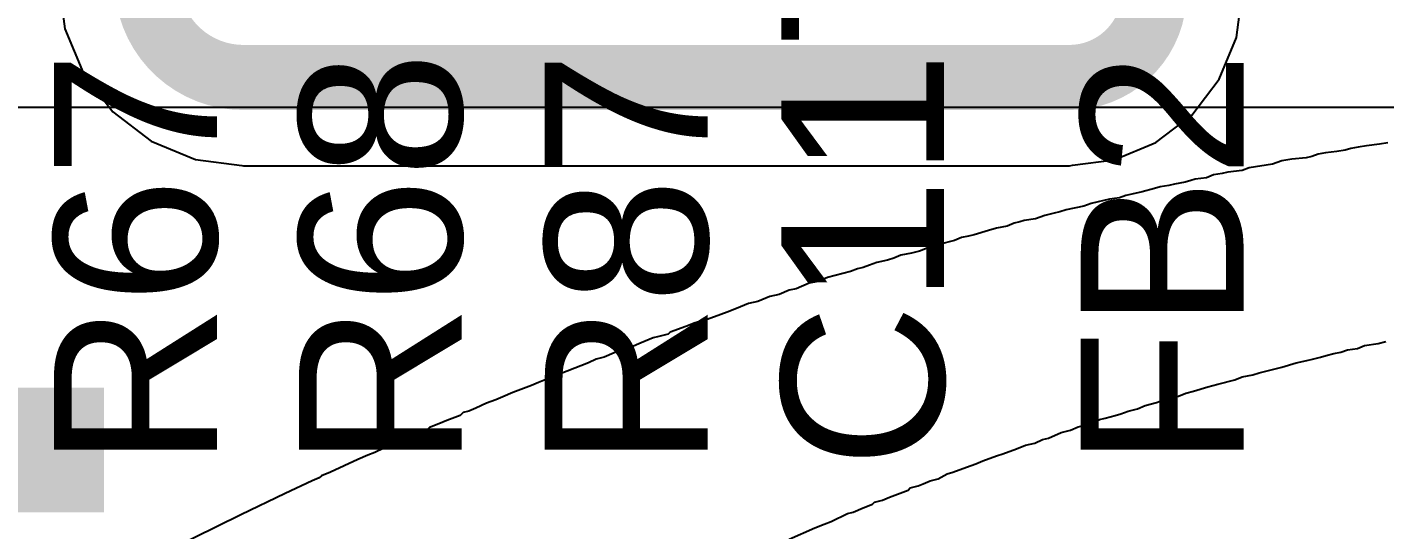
# Model space of a CAD drawing. Header units: inches. Extents: x 0 to 12.2, y 0 to 7.
# Drawn here: x 2.5551 to 2.8052, y 1.117 to 1.2097 of the extents above; entities that cross this region are included whole.
import ezdxf

# ---------------------------------------------------------------- set-up
doc = ezdxf.new("R2010")
doc.units = ezdxf.units.IN
doc.header["$MEASUREMENT"] = 0
for name, color, linetype in [('Bottom Overlay', 54, 'Continuous'), ('Layer 2', 76, 'Continuous'), ('Top Layer', 1, 'Continuous'), ('Top Overlay', 2, 'Continuous')]:
    doc.layers.add(name, color=color, linetype=linetype)
doc.styles.add('Arial', font='', dxfattribs={"height": 0.2})
doc.styles.add('Arial Black_Bold', font='', dxfattribs={"height": 0.2})
doc.styles.get('Arial').set_extended_font_data('Arial')
doc.styles.get('Arial Black_Bold').set_extended_font_data('Arial Black', bold=True)

msp = doc.modelspace()

# ---------------------------------------------------------------- linework, layer by layer
at = {"layer": 'Bottom Overlay'}
for p, q in [((2.80418, 1.18813), (2.80182, 1.18787)), ((2.80576, 1.18839), (2.80418, 1.18813)), ((2.79067, 1.18564), (2.78805, 1.18537)), ((2.79172, 1.1859), (2.79067, 1.18564)), ((2.7929, 1.18629), (2.79172, 1.1859)), ((2.79422, 1.18656), (2.7929, 1.18629)), ((2.79631, 1.18682), (2.79422, 1.18656)), ((2.79789, 1.18708), (2.79631, 1.18682)), ((2.79894, 1.18734), (2.79789, 1.18708)), ((2.80025, 1.1876), (2.79894, 1.18734)), ((2.80182, 1.18787), (2.80025, 1.1876)), ((2.77887, 1.18328), (2.77624, 1.18301)), ((2.78018, 1.1838), (2.77887, 1.18328)), ((2.78451, 1.18446), (2.78018, 1.1838)), ((2.78621, 1.18511), (2.78451, 1.18446)), ((2.78805, 1.18537), (2.78621, 1.18511)), ((2.76641, 1.18078), (2.76536, 1.18052)), ((2.76837, 1.18118), (2.76641, 1.18078)), ((2.76942, 1.18144), (2.76837, 1.18118)), ((2.77021, 1.1817), (2.76942, 1.18144)), ((2.77231, 1.18196), (2.77021, 1.1817)), ((2.77362, 1.18249), (2.77231, 1.18196)), ((2.7752, 1.18275), (2.77362, 1.18249)), ((2.77624, 1.18301), (2.7752, 1.18275)), ((2.75631, 1.17829), (2.75447, 1.17803)), ((2.75749, 1.17868), (2.75631, 1.17829)), ((2.75854, 1.17895), (2.75749, 1.17868)), ((2.7605, 1.17934), (2.75854, 1.17895)), ((2.76273, 1.18), (2.7605, 1.17934)), ((2.76378, 1.18026), (2.76273, 1.18)), ((2.76536, 1.18052), (2.76378, 1.18026)), ((2.74529, 1.17567), (2.74424, 1.17541)), ((2.74647, 1.17606), (2.74529, 1.17567)), ((2.74975, 1.17672), (2.74647, 1.17606)), ((2.75106, 1.17724), (2.74975, 1.17672)), ((2.75237, 1.1775), (2.75106, 1.17724)), ((2.75447, 1.17803), (2.75237, 1.1775)), ((2.73689, 1.17357), (2.73558, 1.17304)), ((2.73794, 1.17383), (2.73689, 1.17357)), ((2.73873, 1.17409), (2.73794, 1.17383)), ((2.74083, 1.17436), (2.73873, 1.17409)), ((2.74253, 1.17501), (2.74083, 1.17436)), ((2.74424, 1.17541), (2.74253, 1.17501)), ((2.72719, 1.17095), (2.72587, 1.17042)), ((2.7285, 1.17121), (2.72719, 1.17095)), ((2.72955, 1.17147), (2.7285, 1.17121)), ((2.73217, 1.17226), (2.72955, 1.17147)), ((2.73361, 1.17265), (2.73217, 1.17226)), ((2.73558, 1.17304), (2.73361, 1.17265)), ((2.71945, 1.16845), (2.718, 1.16806)), ((2.72115, 1.16911), (2.71945, 1.16845)), ((2.72299, 1.16963), (2.72115, 1.16911)), ((2.72587, 1.17042), (2.72299, 1.16963)), ((2.71026, 1.16583), (2.70908, 1.16544)), ((2.71158, 1.16635), (2.71026, 1.16583)), ((2.71354, 1.16675), (2.71158, 1.16635)), ((2.71472, 1.16714), (2.71354, 1.16675)), ((2.71604, 1.16767), (2.71472, 1.16714)), ((2.718, 1.16806), (2.71604, 1.16767)), ((2.70253, 1.1636), (2.70069, 1.16281)), ((2.70672, 1.16465), (2.70253, 1.1636)), ((2.70803, 1.16517), (2.70672, 1.16465)), ((2.70908, 1.16544), (2.70803, 1.16517)), ((2.69544, 1.16124), (2.69361, 1.16045)), ((2.69675, 1.1615), (2.69544, 1.16124)), ((2.69911, 1.16255), (2.69675, 1.1615)), ((2.70069, 1.16281), (2.69911, 1.16255)), ((2.68797, 1.15875), (2.68574, 1.15783)), ((2.68967, 1.15914), (2.68797, 1.15875)), ((2.6919, 1.16006), (2.68967, 1.15914)), ((2.69361, 1.16045), (2.6919, 1.16006)), ((2.68036, 1.15586), (2.67813, 1.15521)), ((2.68285, 1.15678), (2.68036, 1.15586)), ((2.68403, 1.15717), (2.68285, 1.15678)), ((2.68574, 1.15783), (2.68403, 1.15717)), ((2.67314, 1.15311), (2.67144, 1.15271)), ((2.67354, 1.1535), (2.67314, 1.15311)), ((2.67642, 1.15455), (2.67354, 1.1535)), ((2.67813, 1.15521), (2.67642, 1.15455)), ((2.66632, 1.15075), (2.66449, 1.15022)), ((2.66816, 1.15153), (2.66632, 1.15075)), ((2.67039, 1.15245), (2.66816, 1.15153)), ((2.67144, 1.15271), (2.67039, 1.15245)), ((2.80012, 1.15048), (2.80143, 1.15101)), ((2.80143, 1.15101), (2.80392, 1.1514)), ((2.80392, 1.1514), (2.80536, 1.15179)), ((2.65989, 1.14852), (2.65845, 1.14786)), ((2.66134, 1.14891), (2.65989, 1.14852)), ((2.66317, 1.1497), (2.66134, 1.14891)), ((2.66449, 1.15022), (2.66317, 1.1497)), ((2.78884, 1.14786), (2.7908, 1.14825)), ((2.7908, 1.14825), (2.79185, 1.14852)), ((2.79185, 1.14852), (2.7933, 1.14891)), ((2.7933, 1.14891), (2.79435, 1.14917)), ((2.79435, 1.14917), (2.79579, 1.14956)), ((2.79579, 1.14956), (2.7971, 1.14983)), ((2.7971, 1.14983), (2.79828, 1.15022)), ((2.79828, 1.15022), (2.80012, 1.15048)), ((2.65452, 1.14629), (2.65111, 1.14497)), ((2.65845, 1.14786), (2.65452, 1.14629)), ((2.77887, 1.14524), (2.78084, 1.14563)), ((2.78084, 1.14563), (2.78202, 1.14602)), ((2.78202, 1.14602), (2.78621, 1.14707)), ((2.78621, 1.14707), (2.78884, 1.14786)), ((2.64796, 1.14366), (2.64455, 1.14235)), ((2.64927, 1.14419), (2.64796, 1.14366)), ((2.65111, 1.14497), (2.64927, 1.14419)), ((2.76995, 1.14261), (2.77257, 1.1434)), ((2.77257, 1.1434), (2.77441, 1.14392)), ((2.77441, 1.14392), (2.77756, 1.14471)), ((2.77756, 1.14471), (2.77887, 1.14524)), ((2.6414, 1.14104), (2.63969, 1.14038)), ((2.64271, 1.14156), (2.6414, 1.14104)), ((2.64455, 1.14235), (2.64271, 1.14156)), ((2.76313, 1.14051), (2.76444, 1.14104)), ((2.76444, 1.14104), (2.76614, 1.14143)), ((2.76614, 1.14143), (2.76719, 1.14169)), ((2.76719, 1.14169), (2.76851, 1.14222)), ((2.76851, 1.14222), (2.76995, 1.14261)), ((2.63484, 1.13815), (2.63235, 1.13723)), ((2.63536, 1.13868), (2.63484, 1.13815)), ((2.63641, 1.13894), (2.63536, 1.13868)), ((2.63773, 1.13946), (2.63641, 1.13894)), ((2.63969, 1.14038), (2.63773, 1.13946)), ((2.75368, 1.13763), (2.75552, 1.13815)), ((2.75552, 1.13815), (2.75657, 1.13841)), ((2.75657, 1.13841), (2.75788, 1.13894)), ((2.75788, 1.13894), (2.75959, 1.13933)), ((2.75959, 1.13933), (2.76103, 1.13999)), ((2.76103, 1.13999), (2.76313, 1.14051)), ((2.6292, 1.13592), (2.62881, 1.13553)), ((2.6309, 1.13658), (2.6292, 1.13592)), ((2.63235, 1.13723), (2.6309, 1.13658)), ((2.74726, 1.1354), (2.7487, 1.13605)), ((2.7487, 1.13605), (2.7508, 1.13658)), ((2.7508, 1.13658), (2.75263, 1.13737)), ((2.75263, 1.13737), (2.75368, 1.13763)), ((2.62408, 1.13369), (2.6191, 1.13133)), ((2.62631, 1.13461), (2.62408, 1.13369)), ((2.62881, 1.13553), (2.62631, 1.13461)), ((2.7407, 1.13304), (2.74214, 1.13369)), ((2.74214, 1.13369), (2.74319, 1.13396)), ((2.74319, 1.13396), (2.74555, 1.135)), ((2.74555, 1.135), (2.74726, 1.1354)), ((2.61779, 1.13081), (2.61595, 1.13002)), ((2.6191, 1.13133), (2.61779, 1.13081)), ((2.73112, 1.12976), (2.73361, 1.13068)), ((2.73361, 1.13068), (2.73479, 1.13107)), ((2.73479, 1.13107), (2.73729, 1.13199)), ((2.73729, 1.13199), (2.73899, 1.13264)), ((2.73899, 1.13264), (2.7407, 1.13304)), ((2.61595, 1.13002), (2.61097, 1.12766)), ((2.72561, 1.12766), (2.7281, 1.12858)), ((2.7281, 1.12858), (2.72981, 1.12923)), ((2.72981, 1.12923), (2.73112, 1.12976)), ((2.60756, 1.12608), (2.60257, 1.12372)), ((2.60887, 1.12661), (2.60756, 1.12608)), ((2.60926, 1.127), (2.60887, 1.12661)), ((2.61097, 1.12766), (2.60926, 1.127)), ((2.7201, 1.12556), (2.72141, 1.12608)), ((2.72141, 1.12608), (2.72286, 1.12648)), ((2.72286, 1.12648), (2.72456, 1.1274)), ((2.72456, 1.1274), (2.72561, 1.12766)), ((2.60257, 1.12372), (2.59444, 1.11979)), ((2.71263, 1.12254), (2.71394, 1.12307)), ((2.71394, 1.12307), (2.71735, 1.12438)), ((2.71735, 1.12438), (2.71774, 1.12477)), ((2.71774, 1.12477), (2.71918, 1.12517)), ((2.71918, 1.12517), (2.7201, 1.12556)), ((2.70725, 1.12031), (2.70908, 1.1211)), ((2.70908, 1.1211), (2.71079, 1.12176)), ((2.71079, 1.12176), (2.71118, 1.12215)), ((2.71118, 1.12215), (2.71263, 1.12254)), ((2.59444, 1.11979), (2.58158, 1.11349)), ((2.70016, 1.11743), (2.70187, 1.11808)), ((2.70187, 1.11808), (2.70318, 1.11861)), ((2.70318, 1.11861), (2.7062, 1.12005)), ((2.7062, 1.12005), (2.70725, 1.12031)), ((2.69544, 1.11533), (2.70016, 1.11743))]:
    msp.add_line(p, q, dxfattribs=at)
at = {"layer": 'Layer 2'}
msp.add_line((2.045, 1.195), (3.25, 1.195), dxfattribs=at)
at = {"layer": 'Top Layer'}
for p, q in [((2.5609, 1.21789), (2.56201, 1.2094)), ((2.77785, 1.20781), (2.77886, 1.21546)), ((2.56201, 1.2094), (2.56542, 1.20119)), ((2.77467, 1.20012), (2.77785, 1.20781)), ((2.56542, 1.20119), (2.57083, 1.19414)), ((2.7696, 1.19352), (2.77467, 1.20012)), ((2.57083, 1.19414), (2.57788, 1.18873)), ((2.763, 1.18845), (2.7696, 1.19352)), ((2.57788, 1.18873), (2.58609, 1.18532)), ((2.75531, 1.18527), (2.763, 1.18845)), ((2.58609, 1.18532), (2.59458, 1.18421)), ((2.59458, 1.18421), (2.59491, 1.18414)), ((2.59491, 1.18414), (2.74706, 1.18414)), ((2.74706, 1.18414), (2.74766, 1.18426)), ((2.74766, 1.18426), (2.75531, 1.18527))]:
    msp.add_line(p, q, dxfattribs=at)
for points in [[(2.59491, 1.20045, 0.012, 0.012, -0.414214), (2.57714, 1.21822, 0.012, 0.012, 0)], [(2.76267, 1.21607, 0.012, 0.012, -0.414214), (2.74706, 1.20045, 0.012, 0.012, 0)], [(2.59491, 1.20045, 0.012, 0.012, 0), (2.74706, 1.20045, 0.012, 0.012, 0)]]:
    msp.add_lwpolyline(points, format="xyseb", dxfattribs=at)
for points in [[(2.59191, 1.20045, 0.006, 0.006, 1), (2.59791, 1.20045, 0.006, 0.006, 1)], [(2.59191, 1.20045, 0.006, 0.006, 1), (2.59791, 1.20045, 0.006, 0.006, 1)], [(2.74405, 1.20045, 0.006, 0.006, 1), (2.75006, 1.20045, 0.006, 0.006, 1)], [(2.74405, 1.20045, 0.006, 0.006, 1), (2.75006, 1.20045, 0.006, 0.006, 1)]]:
    msp.add_lwpolyline(points, format="xyseb", close=True, dxfattribs=at)

# ---------------------------------------------------------------- texts
at = {"layer": 'Top Overlay'}
for s, height, style, p in [('C117', 0.03, 'Arial', (2.72398, 1.12839)), ('R67', 0.03, 'Arial', (2.59, 1.12839)), ('R68', 0.03, 'Arial', (2.63513, 1.12839)), ('R87', 0.03, 'Arial', (2.68042, 1.12839)), ('FB2', 0.03, 'Arial', (2.77916, 1.12839)), ('NEXT', 0.1, 'Arial Black_Bold', (2.56924, 0.75418))]:
    msp.add_text(s, height=height, rotation=90, dxfattribs=dict(at, style=style)).set_placement(p)

doc.saveas('drawing.dxf')
